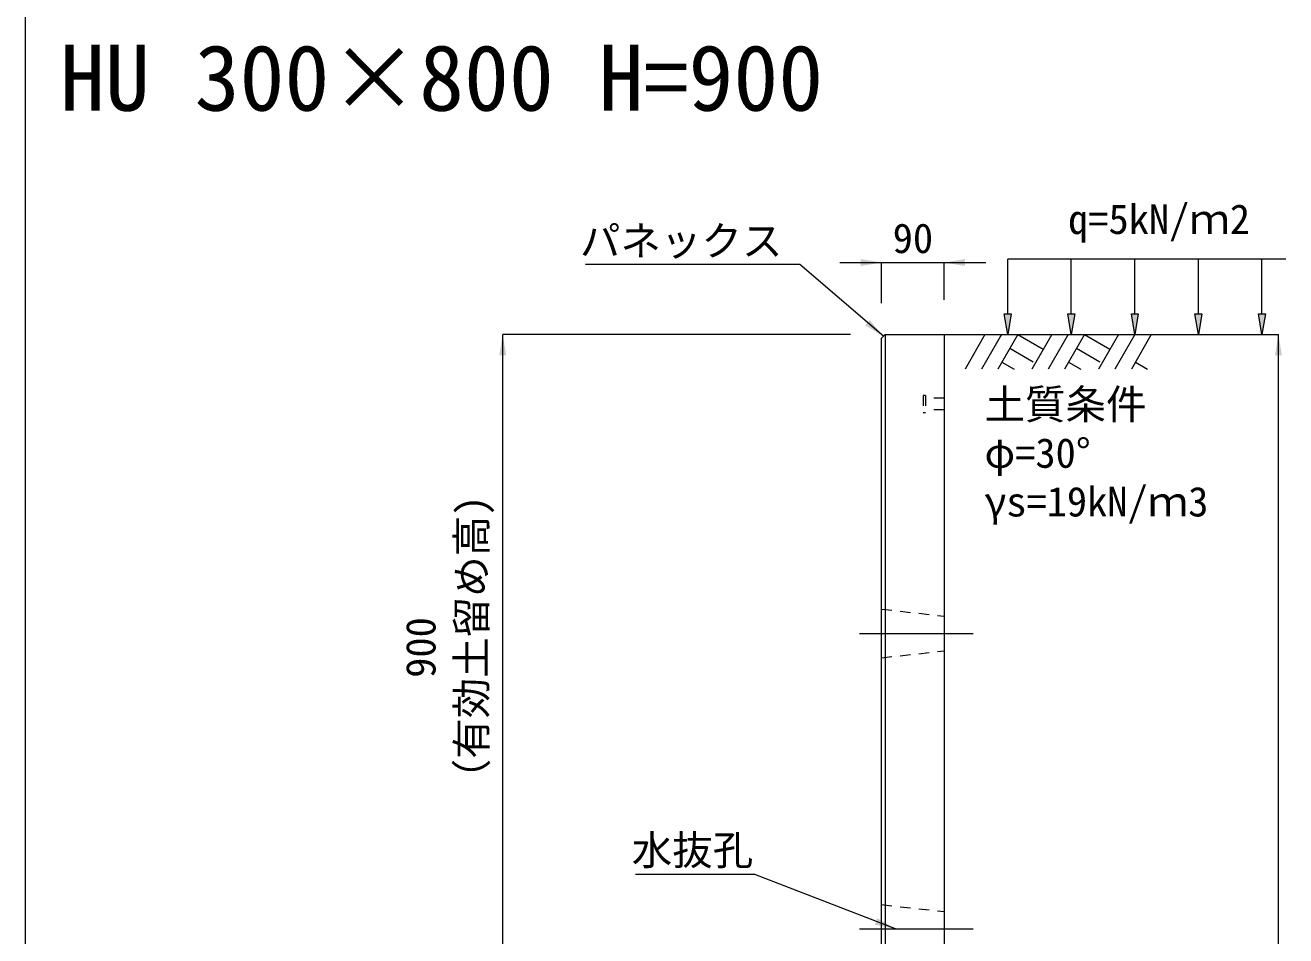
# Model space of a CAD drawing. Units: millimetres at full size. Extents: x 187207 to 255567, y 882048 to 905686.
# Drawn here: x 209897 to 211711, y 884111 to 885420 of the extents above; entities that cross this region are included whole.
import ezdxf
from ezdxf.enums import TextEntityAlignment as Align

# ---------------------------------------------------------------- set-up
doc = ezdxf.new("R2010")
doc.units = ezdxf.units.MM
doc.header["$LTSCALE"] = 20
doc.linetypes.add('USER1', pattern=[28.575, 19.05, -3.175, 3.175, -3.175])
doc.linetypes.add('USER2', pattern=[1.35, 0.75, -0.6])
for name, color, linetype, lineweight in [('0_2', 7, 'Continuous', 20), ('パネックス', 2, 'Continuous', 13), ('図枠', 5, 'Continuous', 13), ('寸法線', 7, 'Continuous', 13), ('引出線', 4, 'Continuous', 13), ('ｲﾝｻｰﾄ', 3, 'USER2', 9), ('ﾊｯﾁﾝｸﾞ', 7, 'Continuous', 5)]:
    doc.layers.add(name, color=color, linetype=linetype, lineweight=lineweight)
doc.layers.add('文字', color=7, linetype='Continuous')
doc.styles.add('ＭＳ ゴシック', font='')
doc.styles.get('ＭＳ ゴシック').set_extended_font_data('MS Gothic')

# ---------------------------------------------------------------- blocks, each defined once
blk = doc.blocks.new('filled_arrow')
at = {"color": 0, "linetype": 'Continuous', "lineweight": -2}
blk.add_solid([(7.5, 1.25), (0, 0), (7.5, -1.25)], dxfattribs=at)

msp = doc.modelspace()

# ---------------------------------------------------------------- hatches: boundary and pattern name
at = {"layer": '寸法線'}
for points in [[(211315.79, 885005.37), (211310.79, 884975.37), (211305.79, 885005.37)], [(211407.2, 885005.37), (211402.2, 884975.37), (211397.2, 885005.37)], [(211498.61, 885005.37), (211493.61, 884975.37), (211488.61, 885005.37)], [(211590.03, 885005.37), (211585.03, 884975.37), (211580.03, 885005.37)], [(211681.44, 885005.37), (211676.44, 884975.37), (211671.44, 885005.37)]]:
    msp.add_hatch(color=256, dxfattribs=at).paths.add_polyline_path(points)

# ---------------------------------------------------------------- linework, layer by layer
at = {"layer": '0_2'}
msp.add_line((211219.37, 884975.37), (211619.37, 884975.37), dxfattribs=at)
at = {"layer": 'パネックス'}
for p, q in [((211134.37, 884975.37), (211129.37, 884970.37)), ((211129.37, 884075.37), (211129.37, 884970.37)), ((211134.37, 884975.37), (211219.37, 884975.37)), ((211219.37, 884975.37), (211219.37, 883090.37))]:
    msp.add_line(p, q, dxfattribs=at)
at = {"layer": 'パネックス', "lineweight": 5}
msp.add_line((211134.37, 884975.37), (211134.37, 884075.37), dxfattribs=at)
at = {"layer": 'パネックス', "linetype": 'USER2', "lineweight": 9}
for p, q in [((211129.37, 884580.37), (211219.37, 884570.37)), ((211129.37, 884510.37), (211219.37, 884520.37)), ((211129.37, 884155.37), (211219.37, 884145.37))]:
    msp.add_line(p, q, dxfattribs=at)
at = {"layer": '図枠'}
msp.add_line((209897.37, 904948.33), (209897.37, 882048.33), dxfattribs=at)
at = {"layer": '寸法線'}
for p, q in [((211069.37, 885078.92), (211279.37, 885078.92)), ((211129.37, 885020.37), (211129.37, 885078.92)), ((211219.37, 885025.37), (211219.37, 885078.92)), ((210584.37, 884075.37), (210584.37, 884975.37)), ((211084.37, 884975.37), (210584.37, 884975.37)), ((211269.37, 884975.37), (211700.22, 884975.37)), ((211700.22, 883090.37), (211700.22, 884975.37))]:
    msp.add_line(p, q, dxfattribs=at)
at = {"layer": '寸法線', "lineweight": 9}
for p, q in [((211710.79, 885083.92), (211310.79, 885083.92)), ((211310.79, 885005.37), (211310.79, 885083.92)), ((211402.2, 885005.37), (211402.2, 885083.92)), ((211493.61, 885005.37), (211493.61, 885083.92)), ((211585.03, 885005.37), (211585.03, 885083.92)), ((211676.44, 885005.37), (211676.44, 885083.92))]:
    msp.add_line(p, q, dxfattribs=at)
at = {"layer": '寸法線', "linetype": 'USER1', "lineweight": 9}
for p, q in [((211097.52, 884545.37), (211261.23, 884545.37)), ((211097.52, 884120.37), (211261.23, 884120.37))]:
    msp.add_line(p, q, dxfattribs=at)
at = {"layer": '寸法線', "lineweight": 9}
for points in [[(211315.79, 885005.37), (211310.79, 884975.37), (211305.79, 885005.37)], [(211407.2, 885005.37), (211402.2, 884975.37), (211397.2, 885005.37)], [(211498.61, 885005.37), (211493.61, 884975.37), (211488.61, 885005.37)], [(211590.03, 885005.37), (211585.03, 884975.37), (211580.03, 885005.37)], [(211681.44, 885005.37), (211676.44, 884975.37), (211671.44, 885005.37)]]:
    msp.add_lwpolyline(points, close=True, dxfattribs=at)
at = {"layer": '引出線'}
for points in [[(211131.87, 884972.87), (211011.66, 885076.33), (210703.41, 885076.33)], [(211149.37, 884120.37), (210946.91, 884198.82), (210775.17, 884198.82)]]:
    msp.add_lwpolyline(points, dxfattribs=at)
at = {"layer": 'ｲﾝｻｰﾄ'}
for p, q in [((211192.37, 884887.87), (211189.37, 884887.87)), ((211189.37, 884887.87), (211189.37, 884862.87)), ((211192.37, 884887.87), (211192.37, 884862.87)), ((211219.37, 884883.87), (211192.37, 884883.87)), ((211219.37, 884883.87), (211219.37, 884866.87)), ((211192.37, 884862.87), (211189.37, 884862.87)), ((211219.37, 884866.87), (211192.37, 884866.87))]:
    msp.add_line(p, q, dxfattribs=at)
at = {"layer": 'ﾊｯﾁﾝｸﾞ', "lineweight": 9}
for p, q in [((211278.02, 884975.36), (211249.37, 884925.74)), ((211301.64, 884975.36), (211272.99, 884925.74)), ((211325.27, 884975.36), (211296.62, 884925.74)), ((211325.27, 884975.36), (211361.83, 884954.25)), ((211374.02, 884975.36), (211345.37, 884925.74)), ((211397.64, 884975.36), (211368.99, 884925.74)), ((211421.27, 884975.36), (211392.62, 884925.74)), ((211421.27, 884975.36), (211457.83, 884954.25)), ((211470.02, 884975.36), (211441.37, 884925.74)), ((211493.64, 884975.36), (211464.99, 884925.74)), ((211517.26, 884975.36), (211488.62, 884925.74)), ((211313.84, 884955.58), (211347.26, 884936.29)), ((211409.84, 884955.58), (211443.26, 884936.29)), ((211302.42, 884935.79), (211319.84, 884925.74)), ((211398.42, 884935.79), (211415.84, 884925.74)), ((211494.42, 884935.79), (211511.83, 884925.74))]:
    msp.add_line(p, q, dxfattribs=at)

# ---------------------------------------------------------------- block references
at = {"layer": '寸法線', "xscale": 4, "yscale": 4}
for p, rotation in [((211129.37, 885078.92), 180), ((210584.37, 884975.37), 270), ((211700.22, 884975.37), 270)]:
    msp.add_blockref('filled_arrow', p, dxfattribs=dict(at, rotation=rotation))
msp.add_blockref('filled_arrow', (211219.37, 885078.92), dxfattribs=at)
at = {"layer": '引出線', "xscale": 4, "yscale": 4}
for p, rotation in [((211131.87, 884972.87), 139.3), ((211149.37, 884120.37), 158.8)]:
    msp.add_blockref('filled_arrow', p, dxfattribs=dict(at, rotation=rotation))

# ---------------------------------------------------------------- texts
at = {"layer": '寸法線', "style": 'ＭＳ ゴシック'}
msp.add_text('90', height=42.72, dxfattribs=at).set_placement((211174.37, 885113.92), align=Align.MIDDLE_CENTER)
for s, p in [('土質条件', (211277.34, 884896.38)), ('φ=30°', (211277.34, 884826.38)), ('γs=19kN/ｍ3', (211277.34, 884756.38))]:
    msp.add_text(s, height=42.72, dxfattribs=at).set_placement(p, align=Align.TOP_LEFT)
for s, p in [('（有効土留め高)', (210573.58, 884306.84)), ('900', (210500.45, 884481.66))]:
    msp.add_text(s, height=42.72, rotation=90, dxfattribs=at).set_placement(p, align=Align.BOTTOM_LEFT)
at = {"layer": '引出線', "style": 'ＭＳ ゴシック'}
for s, p in [('パネックス', (210986.66, 885131.47)), ('水抜孔', (210944.66, 884255.1))]:
    msp.add_text(s, height=42.72, dxfattribs=at).set_placement(p, align=Align.TOP_RIGHT)
at = {"layer": '文字', "style": 'ＭＳ ゴシック'}
for s, height, p in [('HU 300×800 H=900', 94.94, (209947.37, 885268.83)), ('q=5kN/ｍ2', 42.72, (211397.67, 885107.19))]:
    msp.add_text(s, height=height, dxfattribs=at).set_placement(p, align=Align.BOTTOM_LEFT)

doc.saveas('drawing.dxf')
